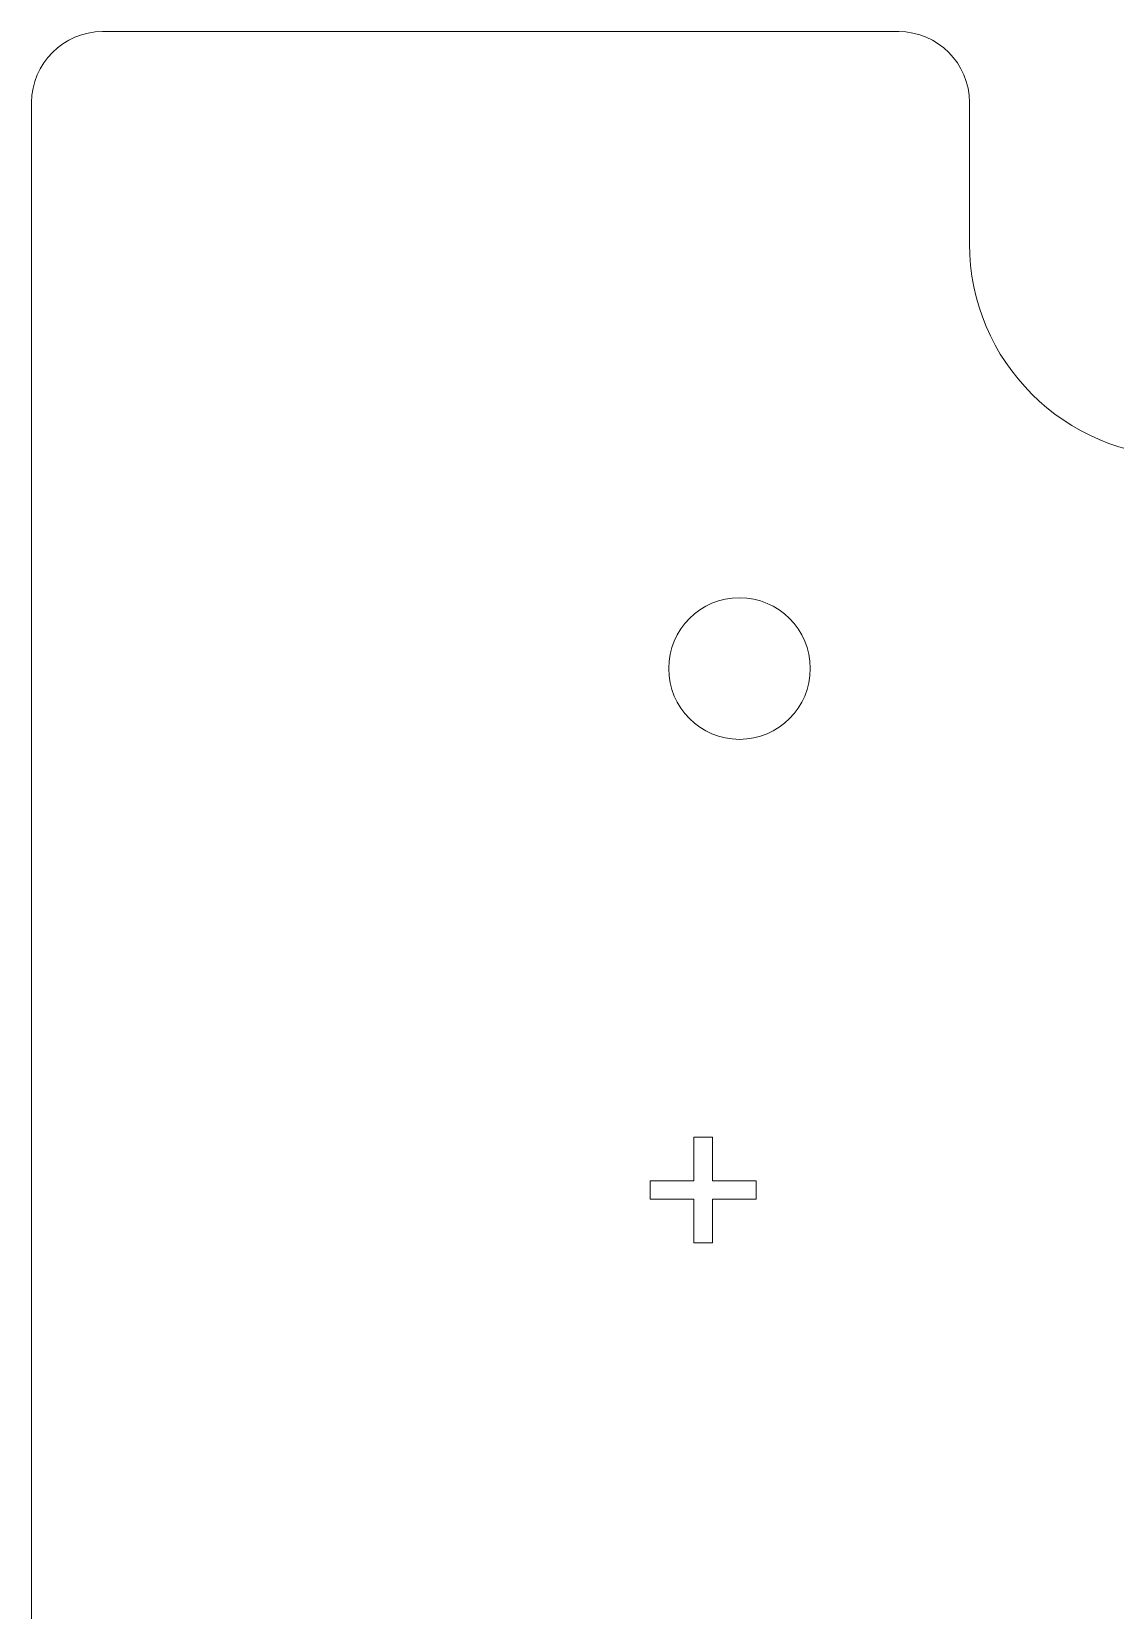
# Model space of a CAD drawing. Header units: millimetres. Extents: x -28 to 37, y -115 to 123.
# Drawn here: x -28.41 to 2.21, y -87.94 to -43.33 of the extents above; entities that cross this region are included whole.
import ezdxf

# ---------------------------------------------------------------- set-up
doc = ezdxf.new("R2010")
doc.units = ezdxf.units.MM
doc.header["$MEASUREMENT"] = 0
doc.layers.add('Layer 1', color=7, linetype='Continuous')

msp = doc.modelspace()

# ---------------------------------------------------------------- linework, layer by layer
at = {"layer": 'Layer 1', "color": 250, "lineweight": 9}
for points, knots in [([(-26.4142, -43.3274), (-26.4142, -43.3274), (-3.9142, -43.3274), (-3.9142, -43.3274), (-3.9142, -43.3274), (-2.8142, -43.3274), (-1.9142, -44.2274), (-1.9142, -45.3274), (-1.9142, -45.3274), (-1.9142, -45.3274), (-1.9142, -49.3274), (-1.9142, -49.3274), (-1.9142, -49.3274), (-1.9142, -52.6412), (0.7721, -55.3274), (4.0858, -55.3274), (4.0858, -55.3274), (7.3995, -55.3274), (10.0858, -52.6412), (10.0858, -49.3274), (10.0858, -49.3274), (10.0858, -49.3274), (10.0858, -45.3245), (10.0858, -45.3245), (10.0858, -45.3245), (10.0858, -44.2604), (10.928, -43.3835), (11.9787, -43.3274), (11.9787, -43.3274), (11.9787, -43.3274), (34.5858, -43.3274), (34.5858, -43.3274), (34.5858, -43.3274), (35.6858, -43.3274), (36.5858, -44.2274), (36.5858, -45.3274), (36.5858, -45.3274), (36.5858, -45.3274), (36.5858, -113.1351), (36.5858, -113.1351), (36.5858, -113.1351), (36.5259, -114.1807), (35.6532, -115.0178), (34.5937, -115.0202), (34.5937, -115.0202), (34.5937, -115.0202), (11.5251, -111.4633), (11.5251, -111.4633), (11.5251, -111.4633), (10.6226, -111.144), (10.1554, -110.5111), (10.0864, -109.5474), (10.0864, -109.5474), (10.0864, -109.5474), (10.0864, -104.342), (10.0864, -104.342), (10.0864, -104.342), (10.0864, -101.0282), (7.3995, -98.351), (4.0858, -98.351), (4.0858, -98.351), (0.7721, -98.351), (-1.9142, -101.0372), (-1.9142, -104.351), (-1.9142, -104.351), (-1.9142, -104.351), (-1.9142, -107.1032), (-1.9142, -107.1032), (-1.9142, -107.1032), (-1.9142, -108.19), (-2.7929, -109.0815), (-3.8749, -109.1027), (-3.8749, -109.1027), (-3.8749, -109.1027), (-26.7692, -105.5805), (-26.7692, -105.5805), (-26.7692, -105.5805), (-27.8334, -105.2638), (-28.3891, -104.6105), (-28.4142, -103.6062), (-28.4142, -103.6062), (-28.4142, -103.6062), (-28.4142, -45.3274), (-28.4142, -45.3274), (-28.4142, -45.3274), (-28.4142, -44.2274), (-27.5142, -43.3274), (-26.4142, -43.3274)], [0, 0, 0, 0, 0.0434783, 0.0434783, 0.0434783, 0.0434783, 0.0869565, 0.0869565, 0.0869565, 0.0869565, 0.1304348, 0.1304348, 0.1304348, 0.1304348, 0.173913, 0.173913, 0.173913, 0.173913, 0.2173913, 0.2173913, 0.2173913, 0.2173913, 0.2608696, 0.2608696, 0.2608696, 0.2608696, 0.3043478, 0.3043478, 0.3043478, 0.3043478, 0.3478261, 0.3478261, 0.3478261, 0.3478261, 0.3913043, 0.3913043, 0.3913043, 0.3913043, 0.4347826, 0.4347826, 0.4347826, 0.4347826, 0.4782609, 0.4782609, 0.4782609, 0.4782609, 0.5217391, 0.5217391, 0.5217391, 0.5217391, 0.5652174, 0.5652174, 0.5652174, 0.5652174, 0.6086957, 0.6086957, 0.6086957, 0.6086957, 0.6521739, 0.6521739, 0.6521739, 0.6521739, 0.6956522, 0.6956522, 0.6956522, 0.6956522, 0.7391304, 0.7391304, 0.7391304, 0.7391304, 0.7826087, 0.7826087, 0.7826087, 0.7826087, 0.826087, 0.826087, 0.826087, 0.826087, 0.8695652, 0.8695652, 0.8695652, 0.8695652, 0.9130435, 0.9130435, 0.9130435, 0.9130435, 1, 1, 1, 1]), ([(-8.4142, -59.3271), (-9.5186, -59.3271), (-10.4141, -60.2234), (-10.4141, -61.3278), (-10.4141, -61.3278), (-10.4143, -62.4316), (-9.5185, -63.3277), (-8.4141, -63.3277), (-8.4141, -63.3277), (-7.3099, -63.3268), (-6.4142, -62.4321), (-6.4142, -61.3278), (-6.4142, -61.3278), (-6.4144, -60.2224), (-7.3098, -59.3279), (-8.4142, -59.3271)], [0, 0, 0, 0, 0.2, 0.2, 0.2, 0.2, 0.4, 0.4, 0.4, 0.4, 0.6, 0.6, 0.6, 0.6, 1, 1, 1, 1])]:
    msp.add_open_spline(points, degree=3, knots=knots, dxfattribs=at)
at = {"layer": 'Layer 1', "color": 240, "lineweight": 9}
msp.add_open_spline([(-9.7025, -77.5588), (-9.7025, -77.5588), (-9.7025, -76.318), (-9.7025, -76.318), (-9.7025, -76.318), (-9.7025, -76.318), (-10.9336, -76.318), (-10.9336, -76.318), (-10.9336, -76.318), (-10.9336, -76.318), (-10.9336, -75.7997), (-10.9336, -75.7997), (-10.9336, -75.7997), (-10.9336, -75.7997), (-9.7025, -75.7997), (-9.7025, -75.7997), (-9.7025, -75.7997), (-9.7025, -75.7997), (-9.7025, -74.5686), (-9.7025, -74.5686), (-9.7025, -74.5686), (-9.7025, -74.5686), (-9.1776, -74.5686), (-9.1776, -74.5686), (-9.1776, -74.5686), (-9.1776, -74.5686), (-9.1776, -75.7997), (-9.1776, -75.7997), (-9.1776, -75.7997), (-9.1776, -75.7997), (-7.9469, -75.7997), (-7.9469, -75.7997), (-7.9469, -75.7997), (-7.9469, -75.7997), (-7.9469, -76.318), (-7.9469, -76.318), (-7.9469, -76.318), (-7.9469, -76.318), (-9.1776, -76.318), (-9.1776, -76.318), (-9.1776, -76.318), (-9.1776, -76.318), (-9.1776, -77.5588), (-9.1776, -77.5588), (-9.1776, -77.5588), (-9.1776, -77.5588), (-9.7025, -77.5588), (-9.7025, -77.5588)], degree=3, knots=[0, 0, 0, 0, 0.0769231, 0.0769231, 0.0769231, 0.0769231, 0.1538462, 0.1538462, 0.1538462, 0.1538462, 0.2307692, 0.2307692, 0.2307692, 0.2307692, 0.3076923, 0.3076923, 0.3076923, 0.3076923, 0.3846154, 0.3846154, 0.3846154, 0.3846154, 0.4615385, 0.4615385, 0.4615385, 0.4615385, 0.5384615, 0.5384615, 0.5384615, 0.5384615, 0.6153846, 0.6153846, 0.6153846, 0.6153846, 0.6923077, 0.6923077, 0.6923077, 0.6923077, 0.7692308, 0.7692308, 0.7692308, 0.7692308, 0.8461538, 0.8461538, 0.8461538, 0.8461538, 1, 1, 1, 1], dxfattribs=at)

doc.saveas('drawing.dxf')
